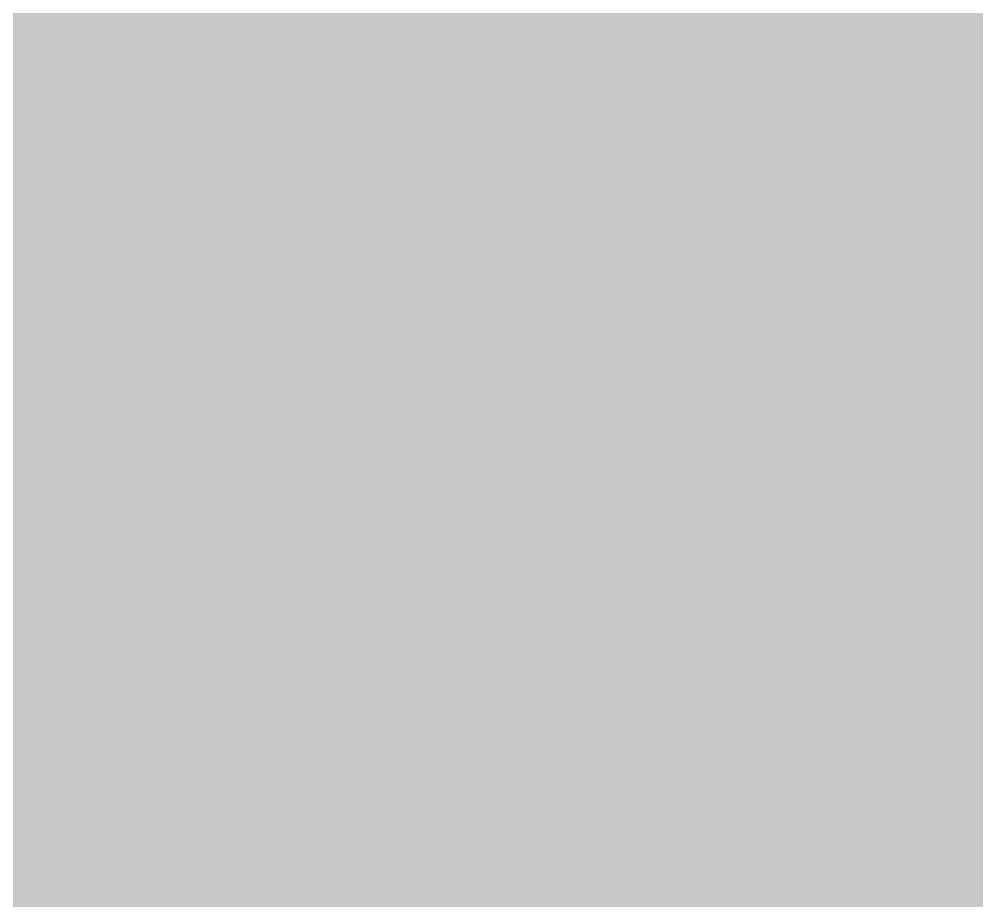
# Model space of a CAD drawing. Header units: inches. Extents: x -2 to 343, y -53 to 63.
# Drawn here: x 31.1895 to 31.6308, y -22.9755 to -22.5691 of the extents above; entities that cross this region are included whole.
import ezdxf

# ---------------------------------------------------------------- set-up
doc = ezdxf.new("R2010")
doc.units = ezdxf.units.IN
for name, color, linetype in [('Bottom Layer', 5, 'Continuous'), ('Bottom Overlay', 54, 'Continuous'), ('Top Layer', 1, 'Continuous')]:
    doc.layers.add(name, color=color, linetype=linetype)

msp = doc.modelspace()

# ---------------------------------------------------------------- hatches: boundary and pattern name
at = {"layer": 'Top Layer'}
msp.add_hatch(color=1, dxfattribs=at).paths.add_polyline_path([(33.86374, -19.04245), (33.07057, -19.83562), (33.07057, -24.83563), (33.07057, -28.8288), (30.0748, -28.8288), (30.0748, -19.8002), (31.15398, -19.8002), (33.06174, -17.89244), (33.06174, -15.92014), (33.86374, -15.92014)])

# ---------------------------------------------------------------- linework, layer by layer
at = {"layer": 'Bottom Layer'}
msp.add_lwpolyline([(29.12184, -22.8092, 0.254, 0.254, 0), (34.6456, -22.8092, 0.254, 0.254, 0)], format="xyseb", dxfattribs=at)
at = {"layer": 'Bottom Overlay'}
for points in [[(27.45254, -22.55639, 0.0254, 0.0254, 0), (31.79594, -22.55639, 0.0254, 0.0254, 0)], [(27.52874, -22.58179, 0.0254, 0.0254, 0), (31.84674, -22.58179, 0.0254, 0.0254, 0)], [(27.57954, -22.60719, 0.0254, 0.0254, 0), (31.87214, -22.60719, 0.0254, 0.0254, 0)], [(27.63034, -22.63259, 0.0254, 0.0254, 0), (31.89754, -22.63259, 0.0254, 0.0254, 0)], [(27.70654, -22.65799, 0.0254, 0.0254, 0), (31.92294, -22.65799, 0.0254, 0.0254, 0)], [(27.75734, -22.68339, 0.0254, 0.0254, 0), (31.94834, -22.68339, 0.0254, 0.0254, 0)], [(27.80814, -22.70879, 0.0254, 0.0254, 0), (31.97374, -22.70879, 0.0254, 0.0254, 0)], [(27.88434, -22.73419, 0.0254, 0.0254, 0), (31.99914, -22.73419, 0.0254, 0.0254, 0)], [(27.93514, -22.75959, 0.0254, 0.0254, 0), (32.02454, -22.75959, 0.0254, 0.0254, 0)], [(27.98594, -22.78499, 0.0254, 0.0254, 0), (32.04994, -22.78499, 0.0254, 0.0254, 0)], [(28.06214, -22.81039, 0.0254, 0.0254, 0), (32.10074, -22.81039, 0.0254, 0.0254, 0)], [(28.08754, -22.83579, 0.0254, 0.0254, 0), (32.12614, -22.83579, 0.0254, 0.0254, 0)], [(28.16374, -22.86119, 0.0254, 0.0254, 0), (32.17694, -22.86119, 0.0254, 0.0254, 0)], [(28.21454, -22.88659, 0.0254, 0.0254, 0), (32.17694, -22.88659, 0.0254, 0.0254, 0)], [(28.26534, -22.91199, 0.0254, 0.0254, 0), (32.22774, -22.91199, 0.0254, 0.0254, 0)], [(28.31614, -22.93739, 0.0254, 0.0254, 0), (32.22774, -22.93739, 0.0254, 0.0254, 0)], [(28.36694, -22.96279, 0.0254, 0.0254, 0), (32.27854, -22.96279, 0.0254, 0.0254, 0)]]:
    msp.add_lwpolyline(points, format="xyseb", dxfattribs=at)

doc.saveas('drawing.dxf')
